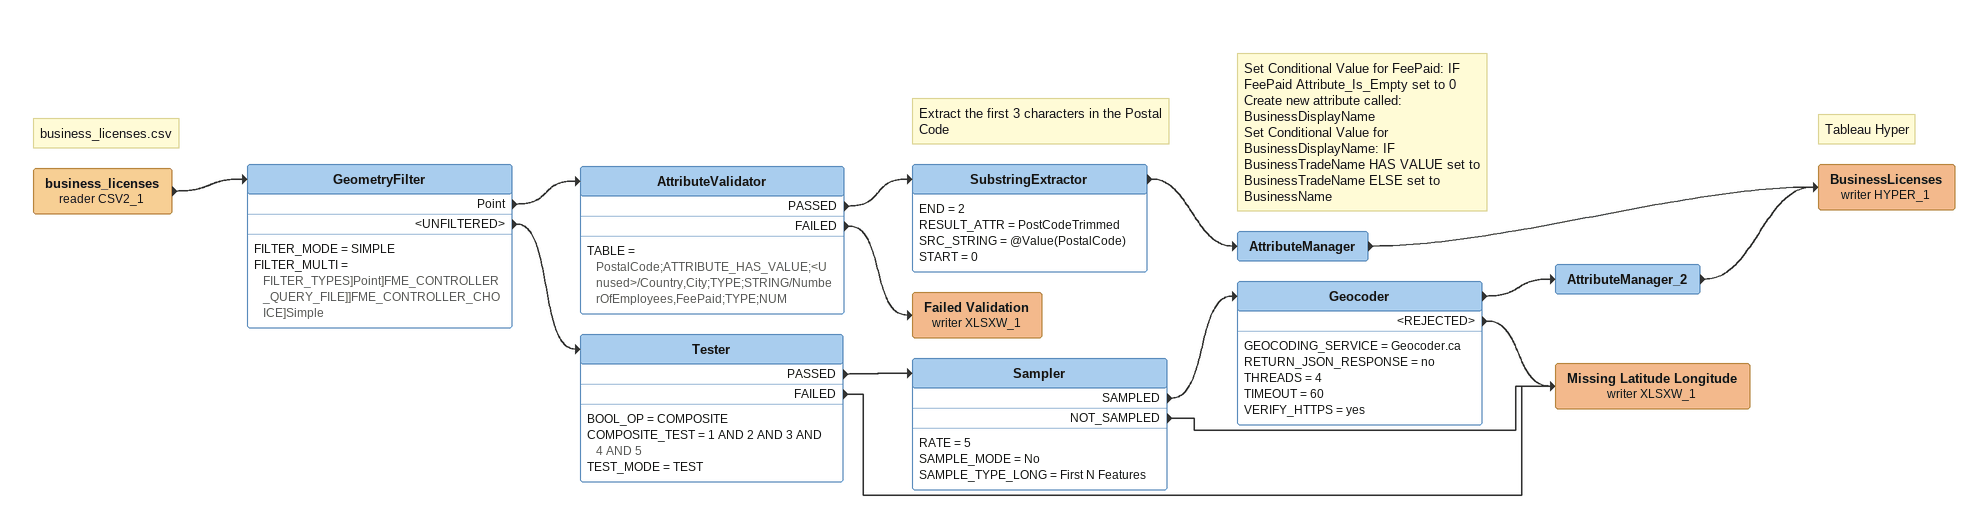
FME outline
Note: business_licenses.csv
business_licenses (reader CSV2_1)
    -> GeometryFilter
GeometryFilter
    FILTER_MODE = SIMPLE
    FILTER_MULTI = FILTER_TYPES]Point]FME_CONTROLLER_QUERY_FILE]]FME_CONTROLLER_CHOICE]Simple
    Point -> AttributeValidator
    <UNFILTERED> -> Tester
AttributeValidator
    TABLE = PostalCode;ATTRIBUTE_HAS_VALUE;<Unused>/Country,City;TYPE;STRING/NumberOfEmployees,FeePaid;TYPE;NUM
    PASSED -> SubstringExtractor
    FAILED -> Failed Validation (writer XLSXW_1)
Note: Extract the first 3 characters in the Postal Code
SubstringExtractor
    END = 2
    RESULT_ATTR = PostCodeTrimmed
    SRC_STRING = @Value(PostalCode)
    START = 0
    -> AttributeManager
Note: Set Conditional Value for FeePaid: IF FeePaid Attribute_Is_Empty set to 0 / Create new attribute called: BusinessDisplayName / Set Conditional Value for BusinessDisplayName: IF BusinessTradeName HAS VALUE set to BusinessTradeName ELSE set to BusinessName
AttributeManager
    -> BusinessLicenses (writer HYPER_1)
Failed Validation (writer XLSXW_1)
Tester
    BOOL_OP = COMPOSITE
    COMPOSITE_TEST = 1 AND 2 AND 3 AND 4 AND 5
    TEST_MODE = TEST
    PASSED -> Sampler
    FAILED -> Missing Latitude Longitude (writer XLSXW_1)
Sampler
    RATE = 5
    SAMPLE_MODE = No
    SAMPLE_TYPE_LONG = First N Features
    SAMPLED -> Geocoder
    NOT_SAMPLED -> Missing Latitude Longitude (writer XLSXW_1)
Geocoder
    GEOCODING_SERVICE = Geocoder.ca
    RETURN_JSON_RESPONSE = no
    THREADS = 4
    TIMEOUT = 60
    VERIFY_HTTPS = yes
    -> AttributeManager_2
    <REJECTED> -> Missing Latitude Longitude (writer XLSXW_1)
AttributeManager_2
    -> BusinessLicenses (writer HYPER_1)
Note: Tableau Hyper
BusinessLicenses (writer HYPER_1)
Missing Latitude Longitude (writer XLSXW_1)
